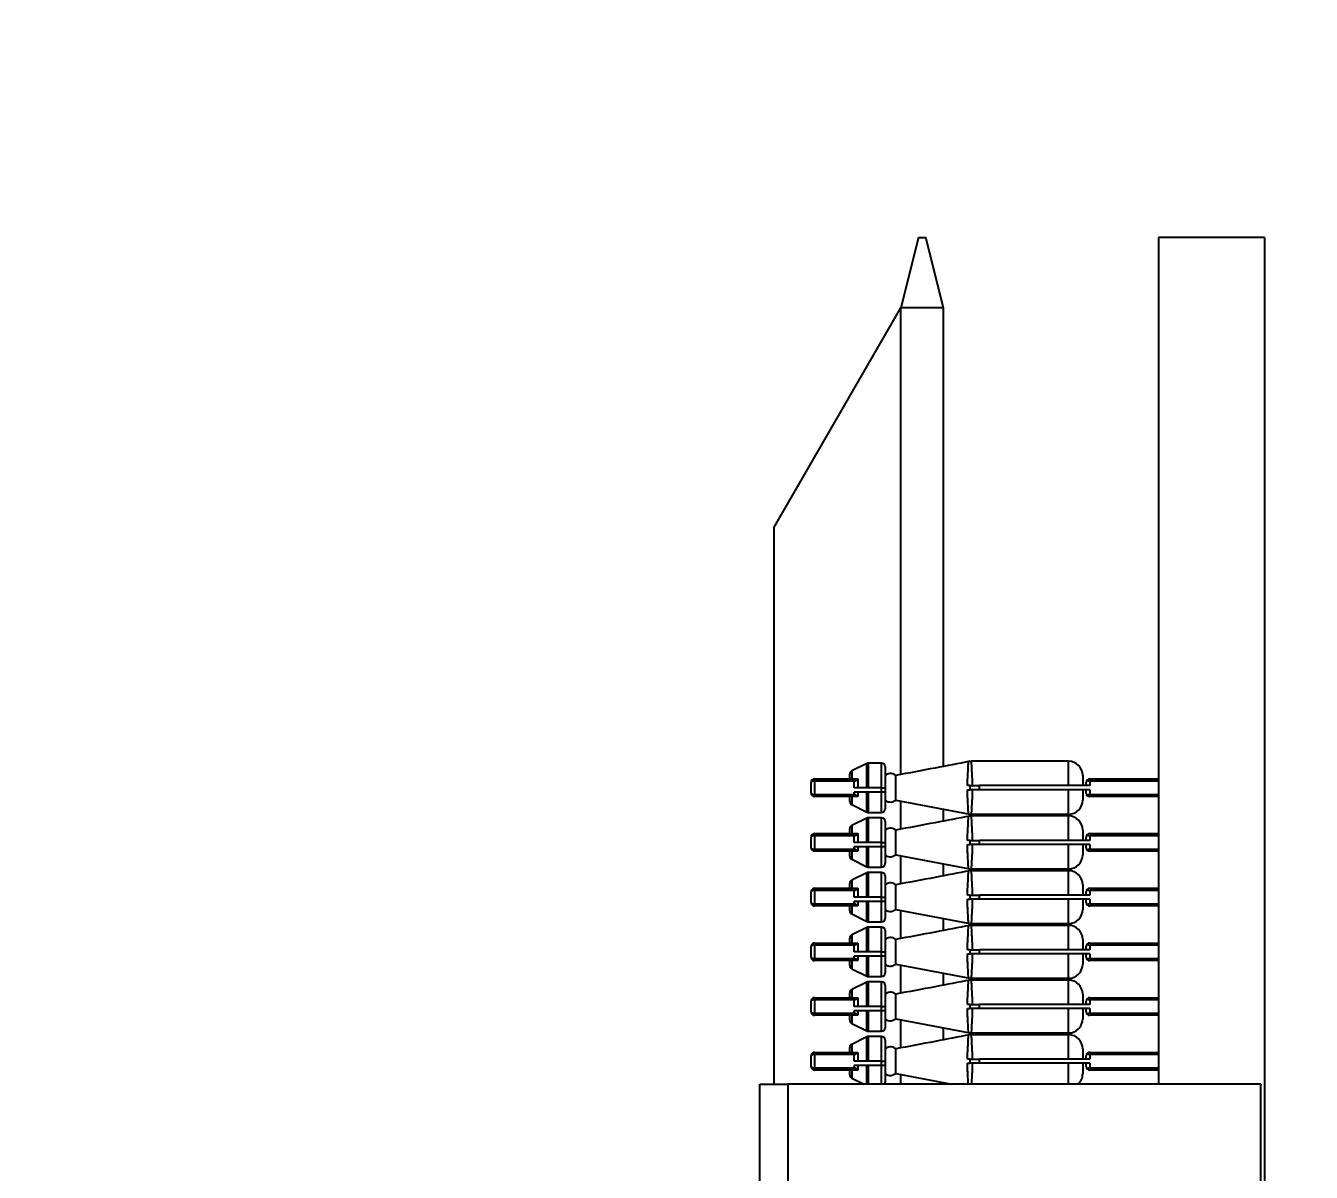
# Model space of a CAD drawing. Header units: millimetres. Extents: x 10 to 584, y 10 to 410.
# Drawn here: x 71.3 to 83.44, y 326.35 to 337.18 of the extents above; entities that cross this region are included whole.
import ezdxf

# ---------------------------------------------------------------- set-up
doc = ezdxf.new("R2010")
doc.units = ezdxf.units.MM
doc.layers.add('2', color=1, linetype='Continuous')
doc.styles.add('SLDTEXTSTYLE0', font='TXT', dxfattribs={"width": 0.7})
doc.dimstyles.new('SLDDIMSTYLE0', dxfattribs={"dimtxt": 3.5, "dimasz": 3.5, "dimexe": 0, "dimexo": 0.0625, "dimgap": 0.875, "dimtad": 1, "dimlfac": 15, "dimrnd": 1e-09, "dimzin": 12, "dimdsep": 46, "dimtxsty": 'SLDTEXTSTYLE0', "dimsah": 1, "dimcen": 0.09, "dimadec": 0, "dimazin": 3, "dimtfac": 1, "dimtofl": 0, "dimtmove": 0, "dimatfit": 3, "dimfxl": 0, "dimfrac": 2, "dimtolj": 1, "dimtzin": 12, "dimarcsym": 0})

# ---------------------------------------------------------------- blocks, each defined once
blk = doc.blocks.new('_D')
at = {"layer": '2', "color": 1}
for p, q in [((167.502, 346.778), (43.502, 346.778)), ((44.502, 346.778), (44.502, 225.845)), ((181.576, 225.845), (43.502, 225.845))]:
    blk.add_line(p, q, dxfattribs=at)
for points in [[(44.502, 346.778), (43.963, 343.278), (45.04, 343.278)], [(44.502, 225.845), (45.04, 229.345), (43.963, 229.345)]]:
    blk.add_solid(points, dxfattribs=at)
at = {"layer": '2', "color": 1, "insert": (39.99, 278.663), "char_height": 3.5, "attachment_point": 1, "rotation": 90, "style": 'SLDTEXTSTYLE0'}
blk.add_mtext('1814', dxfattribs=at)

msp = doc.modelspace()

# ---------------------------------------------------------------- linework, layer by layer
at = {"color": 7, "linetype": 'Continuous', "lineweight": 25}
for p, q in [((79.73516, 335.17831), (79.56849, 334.51165)), ((79.73516, 335.17831), (79.80183, 335.17831)), ((79.96849, 334.51165), (79.80183, 335.17831)), ((83.00183, 335.17831), (82.00183, 335.17831)), ((82.00183, 335.17831), (82.00183, 327.17742)), ((83.00183, 335.17831), (83.00183, 298.67831)), ((78.36849, 332.43319), (79.56849, 334.51165)), ((79.56849, 330.10435), (79.56849, 334.51165)), ((79.96849, 334.51165), (79.56849, 334.51165)), ((79.96849, 330.17977), (79.96849, 334.51165)), ((78.36849, 332.43319), (78.36849, 327.17742)), ((79.24479, 330.20813), (79.10359, 330.13753)), ((79.38516, 330.21165), (79.25969, 330.21165)), ((80.20585, 330.2238), (80.20594, 330.2258)), ((80.23141, 330.22733), (80.20619, 330.22392)), ((81.15183, 330.22831), (80.23128, 330.22831)), ((79.08516, 330.06165), (79.08516, 330.10771)), ((79.41849, 330.17831), (79.41849, 329.97831)), ((78.71849, 330.02784), (78.71849, 330.02831)), ((78.71849, 329.92879), (78.71849, 330.02784)), ((78.75183, 330.06165), (78.75183, 330.04165)), ((78.75183, 330.06165), (79.1568, 330.06165)), ((78.75183, 330.04165), (78.75183, 329.91498)), ((79.12625, 330.04165), (78.75183, 330.04165)), ((79.12625, 329.97831), (79.12625, 330.04165)), ((79.38516, 329.97831), (79.12625, 329.97831)), ((79.1568, 330.06165), (79.15934, 330.06165)), ((79.15934, 330.06165), (79.15958, 330.06145)), ((79.15958, 330.06145), (79.15958, 329.97831)), ((79.38516, 329.93831), (79.38516, 329.97831)), ((79.38516, 329.97831), (79.41849, 329.97831)), ((79.41849, 329.97831), (79.41849, 329.93831)), ((80.19662, 329.95831), (80.21849, 329.95831)), ((80.21849, 329.99831), (80.19671, 329.99831)), ((80.21849, 329.99831), (80.21849, 329.95831)), ((81.35183, 329.99831), (80.30968, 329.99831)), ((81.35183, 329.95831), (80.30968, 329.95831)), ((81.31849, 329.99831), (81.31849, 330.02831)), ((81.31849, 329.92831), (81.31849, 329.95831)), ((81.35183, 330.06165), (82.00183, 330.06165)), ((81.35183, 330.04165), (81.35183, 329.99831)), ((82.00183, 330.04165), (81.35183, 330.04165)), ((81.35183, 329.95831), (81.35183, 329.91498)), ((78.71849, 329.92831), (78.71849, 329.92879)), ((78.75183, 329.91498), (78.75183, 329.89498)), ((78.75183, 329.91498), (79.12625, 329.91498)), ((79.1568, 329.89498), (78.75183, 329.89498)), ((79.08516, 329.84892), (79.08516, 329.89498)), ((79.12625, 329.91498), (79.12625, 329.93831)), ((79.38516, 329.93831), (79.12625, 329.93831)), ((79.15934, 329.89498), (79.1568, 329.89498)), ((79.15958, 329.89518), (79.15934, 329.89498)), ((79.15958, 329.93831), (79.15958, 329.89518)), ((79.41849, 329.93831), (79.38516, 329.93831)), ((79.41849, 329.93831), (79.41849, 329.77831)), ((79.51849, 329.86165), (80.21849, 329.72847)), ((79.56849, 329.58768), (79.56849, 329.85214)), ((81.35183, 329.91498), (82.00183, 329.91498)), ((82.00183, 329.89498), (81.35183, 329.89498)), ((79.10359, 329.8191), (79.24479, 329.7485)), ((79.25969, 329.74498), (79.38516, 329.74498)), ((79.96849, 329.6631), (79.96849, 329.77604)), ((80.20585, 329.73275), (80.20594, 329.73082)), ((80.20585, 329.70713), (80.20594, 329.70913)), ((80.23141, 329.71067), (80.20619, 329.70726)), ((80.23128, 329.72831), (81.15183, 329.72831)), ((81.15183, 329.71165), (80.23128, 329.71165)), ((79.08516, 329.54498), (79.08516, 329.59105)), ((79.24479, 329.69146), (79.10359, 329.62086)), ((79.38516, 329.69498), (79.25969, 329.69498)), ((79.41849, 329.66165), (79.41849, 329.46165)), ((78.71849, 329.51117), (78.71849, 329.51165)), ((78.71849, 329.41212), (78.71849, 329.51117)), ((78.75183, 329.54498), (78.75183, 329.52498)), ((78.75183, 329.54498), (79.1568, 329.54498)), ((78.75183, 329.52498), (78.75183, 329.39831)), ((79.12625, 329.52498), (78.75183, 329.52498)), ((79.12625, 329.46165), (79.12625, 329.52498)), ((79.1568, 329.54498), (79.15934, 329.54498)), ((79.15934, 329.54498), (79.15958, 329.54478)), ((79.15958, 329.54478), (79.15958, 329.46165)), ((80.21849, 329.48165), (80.19671, 329.48165)), ((80.21849, 329.48165), (80.21849, 329.44165)), ((81.35183, 329.48165), (80.30968, 329.48165)), ((81.31849, 329.48165), (81.31849, 329.51165)), ((81.35183, 329.54498), (82.00183, 329.54498)), ((82.00183, 329.52498), (81.35183, 329.52498)), ((81.35183, 329.52498), (81.35183, 329.48165)), ((78.71849, 329.41165), (78.71849, 329.41212)), ((78.75183, 329.39831), (78.75183, 329.37831)), ((78.75183, 329.39831), (79.12625, 329.39831)), ((79.1568, 329.37831), (78.75183, 329.37831)), ((79.08516, 329.33225), (79.08516, 329.37831)), ((79.38516, 329.46165), (79.12625, 329.46165)), ((79.12625, 329.39831), (79.12625, 329.42165)), ((79.38516, 329.42165), (79.12625, 329.42165)), ((79.15934, 329.37831), (79.1568, 329.37831)), ((79.15958, 329.37852), (79.15934, 329.37831)), ((79.15958, 329.42165), (79.15958, 329.37852)), ((79.38516, 329.42165), (79.38516, 329.46165)), ((79.38516, 329.46165), (79.41849, 329.46165)), ((79.41849, 329.42165), (79.38516, 329.42165)), ((79.41849, 329.46165), (79.41849, 329.42165)), ((79.41849, 329.42165), (79.41849, 329.26165)), ((79.51849, 329.34498), (80.21849, 329.21181)), ((80.19662, 329.44165), (80.21849, 329.44165)), ((81.35183, 329.44165), (80.30968, 329.44165)), ((81.31849, 329.41165), (81.31849, 329.44165)), ((81.35183, 329.44165), (81.35183, 329.39831)), ((81.35183, 329.39831), (82.00183, 329.39831)), ((82.00183, 329.37831), (81.35183, 329.37831)), ((79.10359, 329.30243), (79.24479, 329.23183)), ((79.25969, 329.22831), (79.38516, 329.22831)), ((79.56849, 329.07101), (79.56849, 329.33547)), ((79.96849, 329.14643), (79.96849, 329.25937)), ((79.24479, 329.17479), (79.10359, 329.10419)), ((79.38516, 329.17831), (79.25969, 329.17831)), ((79.41849, 329.14498), (79.41849, 328.94498)), ((80.20585, 329.21608), (80.20594, 329.21415)), ((80.20585, 329.19047), (80.20594, 329.19247)), ((80.23141, 329.194), (80.20619, 329.19059)), ((80.23128, 329.21165), (81.15183, 329.21165)), ((81.15183, 329.19498), (80.23128, 329.19498)), ((78.71849, 328.99451), (78.71849, 328.99498)), ((78.71849, 328.89545), (78.71849, 328.99451)), ((78.75183, 329.02831), (78.75183, 329.00831)), ((78.75183, 329.02831), (79.1568, 329.02831)), ((78.75183, 329.00831), (78.75183, 328.88165)), ((79.12625, 329.00831), (78.75183, 329.00831)), ((79.08516, 329.02831), (79.08516, 329.07438)), ((79.12625, 328.94498), (79.12625, 329.00831)), ((79.1568, 329.02831), (79.15934, 329.02831)), ((79.15934, 329.02831), (79.15958, 329.02811)), ((79.15958, 329.02811), (79.15958, 328.94498)), ((81.31849, 328.96498), (81.31849, 328.99498)), ((81.35183, 329.02831), (82.00183, 329.02831)), ((81.35183, 329.00831), (81.35183, 328.96498)), ((82.00183, 329.00831), (81.35183, 329.00831)), ((78.71849, 328.89498), (78.71849, 328.89545)), ((78.75183, 328.88165), (78.75183, 328.86165)), ((78.75183, 328.88165), (79.12625, 328.88165)), ((79.1568, 328.86165), (78.75183, 328.86165)), ((79.08516, 328.81558), (79.08516, 328.86165)), ((79.38516, 328.94498), (79.12625, 328.94498)), ((79.12625, 328.88165), (79.12625, 328.90498)), ((79.38516, 328.90498), (79.12625, 328.90498)), ((79.15934, 328.86165), (79.1568, 328.86165)), ((79.15958, 328.86185), (79.15934, 328.86165)), ((79.15958, 328.90498), (79.15958, 328.86185)), ((79.38516, 328.90498), (79.38516, 328.94498)), ((79.38516, 328.94498), (79.41849, 328.94498)), ((79.41849, 328.90498), (79.38516, 328.90498)), ((79.41849, 328.94498), (79.41849, 328.90498)), ((79.41849, 328.90498), (79.41849, 328.74498)), ((80.19662, 328.92498), (80.21849, 328.92498)), ((80.21849, 328.96498), (80.19671, 328.96498)), ((80.21849, 328.96498), (80.21849, 328.92498)), ((81.35183, 328.96498), (80.30968, 328.96498)), ((81.35183, 328.92498), (80.30968, 328.92498)), ((81.31849, 328.89498), (81.31849, 328.92498)), ((81.35183, 328.92498), (81.35183, 328.88165)), ((81.35183, 328.88165), (82.00183, 328.88165)), ((82.00183, 328.86165), (81.35183, 328.86165)), ((79.10359, 328.78577), (79.24479, 328.71517)), ((79.51849, 328.82832), (80.21849, 328.69514)), ((79.56849, 328.55435), (79.56849, 328.8188)), ((79.96849, 328.62977), (79.96849, 328.7427)), ((79.24479, 328.65813), (79.10359, 328.58753)), ((79.25969, 328.71165), (79.38516, 328.71165)), ((79.38516, 328.66165), (79.25969, 328.66165)), ((79.41849, 328.62831), (79.41849, 328.42831)), ((80.20585, 328.69941), (80.20594, 328.69749)), ((80.20585, 328.6738), (80.20594, 328.6758)), ((80.23141, 328.67733), (80.20619, 328.67392)), ((80.23128, 328.69498), (81.15183, 328.69498)), ((81.15183, 328.67831), (80.23128, 328.67831)), ((78.75183, 328.51165), (78.75183, 328.49165)), ((78.75183, 328.51165), (79.1568, 328.51165)), ((79.08516, 328.51165), (79.08516, 328.55771)), ((79.1568, 328.51165), (79.15934, 328.51165)), ((79.15934, 328.51165), (79.15958, 328.51145)), ((79.15958, 328.51145), (79.15958, 328.42831)), ((81.35183, 328.51165), (82.00183, 328.51165)), ((78.71849, 328.47784), (78.71849, 328.47831)), ((78.71849, 328.37879), (78.71849, 328.47784)), ((78.71849, 328.37831), (78.71849, 328.37879)), ((79.12625, 328.49165), (78.75183, 328.49165)), ((78.75183, 328.49165), (78.75183, 328.36498)), ((79.12625, 328.42831), (79.12625, 328.49165)), ((79.38516, 328.42831), (79.12625, 328.42831)), ((79.12625, 328.36498), (79.12625, 328.38831)), ((79.38516, 328.38831), (79.12625, 328.38831)), ((79.15958, 328.38831), (79.15958, 328.34518)), ((79.38516, 328.38831), (79.38516, 328.42831)), ((79.38516, 328.42831), (79.41849, 328.42831)), ((79.41849, 328.38831), (79.38516, 328.38831)), ((79.41849, 328.42831), (79.41849, 328.38831)), ((79.41849, 328.38831), (79.41849, 328.22831)), ((80.19662, 328.40831), (80.21849, 328.40831)), ((80.21849, 328.44831), (80.19671, 328.44831)), ((80.21849, 328.44831), (80.21849, 328.40831)), ((81.35183, 328.44831), (80.30968, 328.44831)), ((81.35183, 328.40831), (80.30968, 328.40831)), ((81.31849, 328.44831), (81.31849, 328.47831)), ((81.31849, 328.37831), (81.31849, 328.40831)), ((81.35183, 328.49165), (81.35183, 328.44831)), ((82.00183, 328.49165), (81.35183, 328.49165)), ((81.35183, 328.40831), (81.35183, 328.36498)), ((78.75183, 328.36498), (78.75183, 328.34498)), ((78.75183, 328.36498), (79.12625, 328.36498)), ((79.1568, 328.34498), (78.75183, 328.34498)), ((79.08516, 328.29892), (79.08516, 328.34498)), ((79.10359, 328.2691), (79.24479, 328.1985)), ((79.15934, 328.34498), (79.1568, 328.34498)), ((79.15958, 328.34518), (79.15934, 328.34498)), ((79.51849, 328.31165), (80.21849, 328.17847)), ((79.56849, 328.03768), (79.56849, 328.30214)), ((81.35183, 328.36498), (82.00183, 328.36498)), ((82.00183, 328.34498), (81.35183, 328.34498)), ((79.24479, 328.14146), (79.10359, 328.07086)), ((79.25969, 328.19498), (79.38516, 328.19498)), ((79.38516, 328.14498), (79.25969, 328.14498)), ((79.96849, 328.1131), (79.96849, 328.22604)), ((80.20585, 328.18275), (80.20594, 328.18082)), ((80.20585, 328.15713), (80.20594, 328.15913)), ((80.23141, 328.16067), (80.20619, 328.15726)), ((80.23128, 328.17831), (81.15183, 328.17831)), ((81.15183, 328.16165), (80.23128, 328.16165)), ((79.08516, 327.99498), (79.08516, 328.04105)), ((79.41849, 328.11165), (79.41849, 327.91165)), ((78.71849, 327.96117), (78.71849, 327.96165)), ((78.71849, 327.86212), (78.71849, 327.96117)), ((78.75183, 327.99498), (78.75183, 327.97498)), ((78.75183, 327.99498), (79.1568, 327.99498)), ((79.12625, 327.97498), (78.75183, 327.97498)), ((78.75183, 327.97498), (78.75183, 327.84831)), ((79.12625, 327.91165), (79.12625, 327.97498)), ((79.38516, 327.91165), (79.12625, 327.91165)), ((79.1568, 327.99498), (79.15934, 327.99498)), ((79.15934, 327.99498), (79.15958, 327.99478)), ((79.15958, 327.99478), (79.15958, 327.91165)), ((79.38516, 327.87165), (79.38516, 327.91165)), ((79.38516, 327.91165), (79.41849, 327.91165)), ((79.41849, 327.91165), (79.41849, 327.87165)), ((80.19662, 327.89165), (80.21849, 327.89165)), ((80.21849, 327.93165), (80.19671, 327.93165)), ((80.21849, 327.93165), (80.21849, 327.89165)), ((81.35183, 327.93165), (80.30968, 327.93165)), ((81.35183, 327.89165), (80.30968, 327.89165)), ((81.31849, 327.93165), (81.31849, 327.96165)), ((81.31849, 327.86165), (81.31849, 327.89165)), ((81.35183, 327.99498), (82.00183, 327.99498)), ((81.35183, 327.97498), (81.35183, 327.93165)), ((82.00183, 327.97498), (81.35183, 327.97498)), ((81.35183, 327.89165), (81.35183, 327.84831)), ((78.71849, 327.86165), (78.71849, 327.86212)), ((78.75183, 327.84831), (79.12625, 327.84831)), ((78.75183, 327.84831), (78.75183, 327.82831)), ((79.1568, 327.82831), (78.75183, 327.82831)), ((79.08516, 327.78225), (79.08516, 327.82831)), ((79.38516, 327.87165), (79.12625, 327.87165)), ((79.12625, 327.84831), (79.12625, 327.87165)), ((79.15934, 327.82831), (79.1568, 327.82831)), ((79.15958, 327.82852), (79.15934, 327.82831)), ((79.15958, 327.87165), (79.15958, 327.82852)), ((79.41849, 327.87165), (79.38516, 327.87165)), ((79.41849, 327.87165), (79.41849, 327.71165)), ((79.51849, 327.79498), (80.21849, 327.66181)), ((79.56849, 327.52101), (79.56849, 327.78547)), ((81.35183, 327.84831), (82.00183, 327.84831)), ((82.00183, 327.82831), (81.35183, 327.82831)), ((79.10359, 327.75243), (79.24479, 327.68183)), ((79.25969, 327.67831), (79.38516, 327.67831)), ((79.96849, 327.59643), (79.96849, 327.70937)), ((80.20585, 327.66608), (80.20594, 327.66415)), ((80.23128, 327.66165), (81.15183, 327.66165)), ((81.15183, 327.64498), (80.23128, 327.64498)), ((79.08516, 327.47831), (79.08516, 327.52438)), ((79.24479, 327.62479), (79.10359, 327.55419)), ((79.38516, 327.62831), (79.25969, 327.62831)), ((79.41849, 327.59498), (79.41849, 327.39498)), ((80.20585, 327.64047), (80.20594, 327.64247)), ((80.23141, 327.644), (80.20619, 327.64059)), ((78.71849, 327.44451), (78.71849, 327.44498)), ((78.71849, 327.34545), (78.71849, 327.44451)), ((78.75183, 327.47831), (78.75183, 327.45831)), ((78.75183, 327.47831), (79.1568, 327.47831)), ((79.12625, 327.45831), (78.75183, 327.45831)), ((78.75183, 327.45831), (78.75183, 327.33165)), ((79.12625, 327.39498), (79.12625, 327.45831)), ((79.1568, 327.47831), (79.15934, 327.47831)), ((79.15934, 327.47831), (79.15958, 327.47811)), ((79.15958, 327.47811), (79.15958, 327.39498)), ((80.21849, 327.41498), (80.19671, 327.41498)), ((80.21849, 327.41498), (80.21849, 327.37498)), ((81.35183, 327.41498), (80.30968, 327.41498)), ((81.31849, 327.41498), (81.31849, 327.44498)), ((81.35183, 327.47831), (82.00183, 327.47831)), ((81.35183, 327.45831), (81.35183, 327.41498)), ((82.00183, 327.45831), (81.35183, 327.45831)), ((78.71849, 327.34498), (78.71849, 327.34545)), ((78.75183, 327.33165), (78.75183, 327.31165)), ((78.75183, 327.33165), (79.12625, 327.33165)), ((79.1568, 327.31165), (78.75183, 327.31165)), ((79.08516, 327.26558), (79.08516, 327.31165)), ((79.38516, 327.39498), (79.12625, 327.39498)), ((79.12625, 327.33165), (79.12625, 327.35498)), ((79.38516, 327.35498), (79.12625, 327.35498)), ((79.15934, 327.31165), (79.1568, 327.31165)), ((79.15958, 327.31185), (79.15934, 327.31165)), ((79.15958, 327.35498), (79.15958, 327.31185)), ((79.38516, 327.35498), (79.38516, 327.39498)), ((79.38516, 327.39498), (79.41849, 327.39498)), ((79.41849, 327.35498), (79.38516, 327.35498)), ((79.41849, 327.39498), (79.41849, 327.35498)), ((79.41849, 327.35498), (79.41849, 327.19498)), ((80.19662, 327.37498), (80.21849, 327.37498)), ((81.35183, 327.37498), (80.30968, 327.37498)), ((81.31849, 327.34498), (81.31849, 327.37498)), ((81.35183, 327.37498), (81.35183, 327.33165)), ((81.35183, 327.33165), (82.00183, 327.33165)), ((82.00183, 327.31165), (81.35183, 327.31165)), ((78.23516, 325.84409), (78.23516, 327.17742)), ((78.23516, 327.17742), (78.50183, 327.17742)), ((82.96849, 327.17742), (78.50183, 327.17742)), ((78.50183, 325.84409), (78.50183, 327.17742)), ((79.10359, 327.23577), (79.22027, 327.17742)), ((79.51849, 327.27832), (80.04879, 327.17742)), ((79.56849, 327.17742), (79.56849, 327.2688)), ((79.96849, 327.17742), (79.96849, 327.1927)), ((82.96849, 325.84409), (82.96849, 327.17742))]:
    msp.add_line(p, q, dxfattribs=at)
at = {"color": 59, "linetype": 'Continuous', "lineweight": 25}
for p, q in [((79.24479, 329.97831), (79.24479, 330.20813)), ((79.25969, 330.21165), (79.25969, 329.97831)), ((79.38516, 329.97831), (79.38516, 330.21165)), ((79.10359, 330.13753), (79.10359, 330.06165)), ((79.10359, 329.89498), (79.10359, 329.8191)), ((79.24479, 329.7485), (79.24479, 329.93831)), ((79.25969, 329.93831), (79.25969, 329.74498)), ((79.38516, 329.74498), (79.38516, 329.93831)), ((79.10359, 329.62086), (79.10359, 329.54498)), ((79.24479, 329.46165), (79.24479, 329.69146)), ((79.25969, 329.69498), (79.25969, 329.46165)), ((79.38516, 329.46165), (79.38516, 329.69498)), ((79.10359, 329.37831), (79.10359, 329.30243)), ((79.24479, 329.23183), (79.24479, 329.42165)), ((79.25969, 329.42165), (79.25969, 329.22831)), ((79.38516, 329.22831), (79.38516, 329.42165)), ((79.10359, 329.10419), (79.10359, 329.02831)), ((79.24479, 328.94498), (79.24479, 329.17479)), ((79.25969, 329.17831), (79.25969, 328.94498)), ((79.38516, 328.94498), (79.38516, 329.17831)), ((79.10359, 328.86165), (79.10359, 328.78577)), ((79.24479, 328.71517), (79.24479, 328.90498)), ((79.25969, 328.90498), (79.25969, 328.71165)), ((79.38516, 328.71165), (79.38516, 328.90498)), ((79.24479, 328.42831), (79.24479, 328.65813)), ((79.25969, 328.66165), (79.25969, 328.42831)), ((79.38516, 328.42831), (79.38516, 328.66165)), ((79.10359, 328.58753), (79.10359, 328.51165)), ((79.24479, 328.1985), (79.24479, 328.38831)), ((79.25969, 328.38831), (79.25969, 328.19498)), ((79.38516, 328.19498), (79.38516, 328.38831)), ((79.10359, 328.34498), (79.10359, 328.2691)), ((79.24479, 327.91165), (79.24479, 328.14146)), ((79.25969, 328.14498), (79.25969, 327.91165)), ((79.38516, 327.91165), (79.38516, 328.14498)), ((79.10359, 328.07086), (79.10359, 327.99498)), ((79.10359, 327.82831), (79.10359, 327.75243)), ((79.24479, 327.68183), (79.24479, 327.87165)), ((79.25969, 327.87165), (79.25969, 327.67831)), ((79.38516, 327.67831), (79.38516, 327.87165)), ((79.10359, 327.55419), (79.10359, 327.47831)), ((79.24479, 327.39498), (79.24479, 327.62479)), ((79.25969, 327.62831), (79.25969, 327.39498)), ((79.38516, 327.39498), (79.38516, 327.62831)), ((79.10359, 327.31165), (79.10359, 327.23577)), ((79.24479, 327.17742), (79.24479, 327.35498)), ((79.25969, 327.35498), (79.25969, 327.17742)), ((79.38516, 327.17742), (79.38516, 327.35498))]:
    msp.add_line(p, q, dxfattribs=at)
at = {"color": 7, "linetype": 'Continuous', "lineweight": 25}
for centre, radius, start, end in [((79.25969, 330.17831), 0.03333, 90, 116.565051), ((79.38516, 330.17831), 0.03333, 0, 90), ((81.15183, 330.09498), 0.13333, 0, 89.982121), ((79.11849, 330.10771), 0.03333, 116.565051, 180), ((78.75183, 330.02831), 0.03333, 90, 180), ((79.12625, 330.07498), 0.03333, 270, 336.421822), ((81.35183, 330.02831), 0.03333, 135.572996, 180), ((81.35183, 330.02831), 0.03333, 90, 135.572996), ((81.35183, 330.07498), 0.03333, 224.427004, 270), ((78.75183, 329.92831), 0.03333, 180, 270), ((79.11849, 329.84892), 0.03333, 180, 243.434949), ((79.12625, 329.88165), 0.03333, 23.578178, 90), ((81.15183, 329.86165), 0.13333, 269.982121, 0), ((81.35183, 329.92831), 0.03333, 180, 224.427004), ((81.35183, 329.88165), 0.03333, 90, 135.572996), ((81.35183, 329.92831), 0.03333, 224.427004, 270), ((79.25969, 329.77831), 0.03333, 243.434949, 270), ((79.38516, 329.77831), 0.03333, 270, 0), ((81.15183, 329.57831), 0.13333, 0, 89.982121), ((79.11849, 329.59105), 0.03333, 116.565051, 180), ((79.25969, 329.66165), 0.03333, 90, 116.565051), ((79.38516, 329.66165), 0.03333, 0, 90), ((78.75183, 329.51165), 0.03333, 90, 180), ((79.12625, 329.55831), 0.03333, 270, 336.421822), ((81.35183, 329.51165), 0.03333, 135.572996, 180), ((81.35183, 329.51165), 0.03333, 90, 135.572996), ((81.35183, 329.55831), 0.03333, 224.427004, 270), ((78.75183, 329.41165), 0.03333, 180, 270), ((79.12625, 329.36498), 0.03333, 23.578178, 90), ((81.15183, 329.34498), 0.13333, 269.982121, 0), ((81.35183, 329.41165), 0.03333, 180, 224.427004), ((81.35183, 329.36498), 0.03333, 90, 135.572996), ((81.35183, 329.41165), 0.03333, 224.427004, 270), ((79.11849, 329.33225), 0.03333, 180, 243.434949), ((79.25969, 329.26165), 0.03333, 243.434949, 270), ((79.38516, 329.26165), 0.03333, 270, 0), ((79.11849, 329.07438), 0.03333, 116.565051, 180), ((79.25969, 329.14498), 0.03333, 90, 116.565051), ((79.38516, 329.14498), 0.03333, 0, 90), ((81.15183, 329.06165), 0.13333, 0, 89.982121), ((78.75183, 328.99498), 0.03333, 90, 180), ((79.12625, 329.04165), 0.03333, 270, 336.421822), ((81.35183, 328.99498), 0.03333, 135.572996, 180), ((81.35183, 328.99498), 0.03333, 90, 135.572996), ((81.35183, 329.04165), 0.03333, 224.427004, 270), ((78.75183, 328.89498), 0.03333, 180, 270), ((79.12625, 328.84831), 0.03333, 23.578178, 90), ((81.35183, 328.89498), 0.03333, 180, 224.427004), ((81.35183, 328.84831), 0.03333, 90, 135.572996), ((81.35183, 328.89498), 0.03333, 224.427004, 270), ((79.11849, 328.81558), 0.03333, 180, 243.434949), ((79.38516, 328.74498), 0.03333, 270, 0), ((81.15183, 328.82831), 0.13333, 269.982121, 0), ((79.25969, 328.74498), 0.03333, 243.434949, 270), ((79.25969, 328.62831), 0.03333, 90, 116.565051), ((79.38516, 328.62831), 0.03333, 0, 90), ((81.15183, 328.54498), 0.13333, 0, 89.982121), ((78.75183, 328.47831), 0.03333, 90, 180), ((79.11849, 328.55771), 0.03333, 116.565051, 180), ((79.12625, 328.52498), 0.03333, 270, 336.421822), ((81.35183, 328.47831), 0.03333, 135.572996, 180), ((81.35183, 328.47831), 0.03333, 90, 135.572996), ((81.35183, 328.52498), 0.03333, 224.427004, 270), ((78.75183, 328.37831), 0.03333, 180, 270), ((81.35183, 328.37831), 0.03333, 180, 224.427004), ((79.11849, 328.29892), 0.03333, 180, 243.434949), ((79.12625, 328.33165), 0.03333, 23.578178, 90), ((81.15183, 328.31165), 0.13333, 269.982121, 0), ((81.35183, 328.33165), 0.03333, 90, 135.572996), ((81.35183, 328.37831), 0.03333, 224.427004, 270), ((79.25969, 328.22831), 0.03333, 243.434949, 270), ((79.25969, 328.11165), 0.03333, 90, 116.565051), ((79.38516, 328.22831), 0.03333, 270, 0), ((79.38516, 328.11165), 0.03333, 0, 90), ((81.15183, 328.02831), 0.13333, 0, 89.982121), ((79.11849, 328.04105), 0.03333, 116.565051, 180), ((78.75183, 327.96165), 0.03333, 90, 180), ((79.12625, 328.00831), 0.03333, 270, 336.421822), ((81.35183, 327.96165), 0.03333, 135.572996, 180), ((81.35183, 327.96165), 0.03333, 90, 135.572996), ((81.35183, 328.00831), 0.03333, 224.427004, 270), ((78.75183, 327.86165), 0.03333, 180, 270), ((79.11849, 327.78225), 0.03333, 180, 243.434949), ((79.12625, 327.81498), 0.03333, 23.578178, 90), ((81.15183, 327.79498), 0.13333, 269.982121, 0), ((81.35183, 327.86165), 0.03333, 180, 224.427004), ((81.35183, 327.81498), 0.03333, 90, 135.572996), ((81.35183, 327.86165), 0.03333, 224.427004, 270), ((79.25969, 327.71165), 0.03333, 243.434949, 270), ((79.38516, 327.71165), 0.03333, 270, 0), ((81.15183, 327.51165), 0.13333, 0, 89.982121), ((79.11849, 327.52438), 0.03333, 116.565051, 180), ((79.25969, 327.59498), 0.03333, 90, 116.565051), ((79.38516, 327.59498), 0.03333, 0, 90), ((78.75183, 327.44498), 0.03333, 90, 180), ((79.12625, 327.49165), 0.03333, 270, 336.421822), ((81.35183, 327.44498), 0.03333, 135.572996, 180), ((81.35183, 327.44498), 0.03333, 90, 135.572996), ((81.35183, 327.49165), 0.03333, 224.427004, 270), ((78.75183, 327.34498), 0.03333, 180, 270), ((79.12625, 327.29831), 0.03333, 23.578178, 90), ((81.35183, 327.34498), 0.03333, 180, 224.427004), ((81.35183, 327.29831), 0.03333, 90, 135.572996), ((81.35183, 327.34498), 0.03333, 224.427004, 270), ((79.11849, 327.26558), 0.03333, 180, 243.434949), ((79.38516, 327.19498), 0.03333, 328.21941, 0), ((81.15183, 327.27831), 0.13333, 310.828761, 0)]:
    msp.add_arc(centre, radius, start, end, dxfattribs=at)
for centre, start_param, end_param in [((78.75183, 330.02784), 1.57079633, 3.14159265), ((78.75183, 329.92879), 3.14159265, 4.71238898), ((78.75183, 329.51117), 1.57079633, 3.14159265), ((78.75183, 329.41212), 3.14159265, 4.71238898), ((78.75183, 328.99451), 1.57079633, 3.14159265), ((78.75183, 328.89545), 3.14159265, 4.71238898), ((78.75183, 328.47784), 1.57079633, 3.14159265), ((78.75183, 328.37879), 3.14159265, 4.71238898), ((78.75183, 327.96117), 1.57079633, 3.14159265), ((78.75183, 327.86212), 3.14159265, 4.71238898), ((78.75183, 327.44451), 1.57079633, 3.14159265), ((78.75183, 327.34545), 3.14159265, 4.71238898)]:
    msp.add_ellipse(centre, major_axis=(0.03333, 0), ratio=0.41421356, start_param=start_param, end_param=end_param, dxfattribs=at)
for points, knots in [([(80.21849, 330.22816), (80.10924, 330.20685), (79.87591, 330.16135), (79.64257, 330.11802), (79.51849, 330.09498)], [0, 0, 0, 0, 0.46823352, 1, 1, 1, 1]), ([(79.51849, 330.09498), (79.50955, 330.10067), (79.49261, 330.11145), (79.46439, 330.11462), (79.43928, 330.10833), (79.42568, 330.09959), (79.41849, 330.09498)], [0, 0, 0, 0, 0.2916196, 0.55270692, 0.76371042, 1, 1, 1, 1]), ([(79.51849, 329.97831), (79.51849, 329.9936), (79.51849, 330.02418), (79.51849, 330.06273), (79.51849, 330.08964), (79.51849, 330.09314), (79.51849, 330.09488)], [0, 0, 0, 0, 0.25069943, 0.50139886, 0.75209829, 1, 1, 1, 1]), ([(81.28516, 330.09498), (81.28516, 330.09228), (81.28516, 330.08752), (81.28516, 330.05442), (81.28516, 330.0227), (81.28516, 330.00395), (81.28516, 329.99831)], [0, 0, 0, 0, 0.42418295, 0.74717943, 0.92402221, 1, 1, 1, 1]), ([(79.51849, 329.86173), (79.51849, 329.8617), (79.51849, 329.85869), (79.51849, 329.86907), (79.51849, 329.89331), (79.51849, 329.9326), (79.51849, 329.96307), (79.51849, 329.97831)], [0, 0, 0, 0, 0.00241105, 0.25180828, 0.50120552, 0.75060276, 1, 1, 1, 1]), ([(80.21849, 329.99831), (80.23075, 329.99831), (80.25527, 329.99831), (80.28872, 329.99831), (80.30673, 329.99831), (80.30968, 329.99831)], [0, 0, 0, 0, 0.45548462, 0.91070249, 1, 1, 1, 1]), ([(80.30968, 329.95831), (80.29424, 329.95831), (80.26333, 329.95831), (80.2336, 329.95831), (80.22024, 329.95831), (80.21849, 329.95831)], [0, 0, 0, 0, 0.46482772, 0.93020447, 1, 1, 1, 1]), ([(81.28516, 329.95831), (81.28516, 329.95341), (81.28516, 329.93241), (81.28516, 329.90563), (81.28516, 329.87048), (81.28516, 329.86529), (81.28516, 329.86165)], [0, 0, 0, 0, 0.065791117, 0.282110257, 0.496791855, 1, 1, 1, 1]), ([(79.41849, 329.86165), (79.42758, 329.85596), (79.44473, 329.84524), (79.47303, 329.84199), (79.49804, 329.84827), (79.51143, 329.85703), (79.51849, 329.86165)], [0, 0, 0, 0, 0.29515943, 0.55712461, 0.76668025, 1, 1, 1, 1]), ([(80.21849, 329.71149), (80.10924, 329.69018), (79.87591, 329.64468), (79.64257, 329.60135), (79.51849, 329.57831)], [0, 0, 0, 0, 0.46823352, 1, 1, 1, 1]), ([(80.20637, 329.73237), (80.2104, 329.73084), (80.21843, 329.72776), (80.22689, 329.72934), (80.23111, 329.73013)], [0, 0, 0, 0, 0.50050372, 1, 1, 1, 1]), ([(79.51849, 329.57831), (79.50955, 329.584), (79.49261, 329.59478), (79.46439, 329.59796), (79.43928, 329.59166), (79.42568, 329.58293), (79.41849, 329.57831)], [0, 0, 0, 0, 0.2916196, 0.55270692, 0.76371042, 1, 1, 1, 1]), ([(79.51849, 329.46165), (79.51849, 329.47694), (79.51849, 329.50751), (79.51849, 329.54607), (79.51849, 329.57297), (79.51849, 329.57647), (79.51849, 329.57821)], [0, 0, 0, 0, 0.25069943, 0.50139886, 0.75209829, 1, 1, 1, 1]), ([(80.21849, 329.48165), (80.23075, 329.48165), (80.25527, 329.48165), (80.28872, 329.48165), (80.30673, 329.48165), (80.30968, 329.48165)], [0, 0, 0, 0, 0.45548462, 0.91070249, 1, 1, 1, 1]), ([(81.28516, 329.57831), (81.28516, 329.57561), (81.28516, 329.57085), (81.28516, 329.53775), (81.28516, 329.50603), (81.28516, 329.48728), (81.28516, 329.48165)], [0, 0, 0, 0, 0.42418295, 0.74717943, 0.92402221, 1, 1, 1, 1]), ([(79.41849, 329.34498), (79.42758, 329.3393), (79.44473, 329.32857), (79.47303, 329.32532), (79.49804, 329.3316), (79.51143, 329.34036), (79.51849, 329.34498)], [0, 0, 0, 0, 0.29515943, 0.55712461, 0.76668025, 1, 1, 1, 1]), ([(79.51849, 329.34507), (79.51849, 329.34504), (79.51849, 329.34202), (79.51849, 329.3524), (79.51849, 329.37664), (79.51849, 329.41593), (79.51849, 329.44641), (79.51849, 329.46165)], [0, 0, 0, 0, 0.00241105, 0.25180828, 0.50120552, 0.75060276, 1, 1, 1, 1]), ([(80.30968, 329.44165), (80.29424, 329.44165), (80.26333, 329.44165), (80.2336, 329.44165), (80.22024, 329.44165), (80.21849, 329.44165)], [0, 0, 0, 0, 0.46482772, 0.93020447, 1, 1, 1, 1]), ([(81.28516, 329.44165), (81.28516, 329.43675), (81.28516, 329.41574), (81.28516, 329.38896), (81.28516, 329.35382), (81.28516, 329.34862), (81.28516, 329.34498)], [0, 0, 0, 0, 0.065791117, 0.282110257, 0.496791855, 1, 1, 1, 1]), ([(80.21849, 329.19482), (80.10924, 329.17352), (79.87591, 329.12802), (79.64257, 329.08469), (79.51849, 329.06165)], [0, 0, 0, 0, 0.46823352, 1, 1, 1, 1]), ([(80.20637, 329.21571), (80.2104, 329.21417), (80.21843, 329.2111), (80.22689, 329.21267), (80.23111, 329.21346)], [0, 0, 0, 0, 0.50050372, 1, 1, 1, 1]), ([(79.51849, 329.06165), (79.50955, 329.06733), (79.49261, 329.07811), (79.46439, 329.08129), (79.43928, 329.07499), (79.42568, 329.06626), (79.41849, 329.06165)], [0, 0, 0, 0, 0.2916196, 0.55270692, 0.76371042, 1, 1, 1, 1]), ([(79.51849, 328.94498), (79.51849, 328.96027), (79.51849, 328.99084), (79.51849, 329.0294), (79.51849, 329.05631), (79.51849, 329.05981), (79.51849, 329.06155)], [0, 0, 0, 0, 0.25069943, 0.50139886, 0.75209829, 1, 1, 1, 1]), ([(81.28516, 329.06165), (81.28516, 329.05895), (81.28516, 329.05419), (81.28516, 329.02109), (81.28516, 328.98937), (81.28516, 328.97062), (81.28516, 328.96498)], [0, 0, 0, 0, 0.42418295, 0.74717943, 0.92402221, 1, 1, 1, 1]), ([(79.51849, 328.8284), (79.51849, 328.82837), (79.51849, 328.82536), (79.51849, 328.83574), (79.51849, 328.85998), (79.51849, 328.89926), (79.51849, 328.92974), (79.51849, 328.94498)], [0, 0, 0, 0, 0.00241105, 0.25180828, 0.50120552, 0.75060276, 1, 1, 1, 1]), ([(80.21849, 328.96498), (80.23075, 328.96498), (80.25527, 328.96498), (80.28872, 328.96498), (80.30673, 328.96498), (80.30968, 328.96498)], [0, 0, 0, 0, 0.45548462, 0.91070249, 1, 1, 1, 1]), ([(80.30968, 328.92498), (80.29424, 328.92498), (80.26333, 328.92498), (80.2336, 328.92498), (80.22024, 328.92498), (80.21849, 328.92498)], [0, 0, 0, 0, 0.464827721, 0.930204469, 1, 1, 1, 1]), ([(81.28516, 328.92498), (81.28516, 328.92008), (81.28516, 328.89907), (81.28516, 328.87229), (81.28516, 328.83715), (81.28516, 328.83196), (81.28516, 328.82831)], [0, 0, 0, 0, 0.065791117, 0.282110257, 0.496791855, 1, 1, 1, 1]), ([(79.41849, 328.82831), (79.42758, 328.82263), (79.44473, 328.8119), (79.47303, 328.80866), (79.49804, 328.81493), (79.51143, 328.8237), (79.51849, 328.82831)], [0, 0, 0, 0, 0.29515943, 0.55712461, 0.76668025, 1, 1, 1, 1]), ([(80.21849, 328.67816), (80.10924, 328.65685), (79.87591, 328.61135), (79.64257, 328.56802), (79.51849, 328.54498)], [0, 0, 0, 0, 0.46823352, 1, 1, 1, 1]), ([(80.20637, 328.69904), (80.2104, 328.6975), (80.21843, 328.69443), (80.22689, 328.696), (80.23111, 328.69679)], [0, 0, 0, 0, 0.50050372, 1, 1, 1, 1]), ([(79.51849, 328.54498), (79.50955, 328.55067), (79.49261, 328.56145), (79.46439, 328.56462), (79.43928, 328.55833), (79.42568, 328.54959), (79.41849, 328.54498)], [0, 0, 0, 0, 0.2916196, 0.55270692, 0.76371042, 1, 1, 1, 1]), ([(79.51849, 328.42831), (79.51849, 328.4436), (79.51849, 328.47418), (79.51849, 328.51273), (79.51849, 328.53964), (79.51849, 328.54314), (79.51849, 328.54488)], [0, 0, 0, 0, 0.25069943, 0.50139886, 0.75209829, 1, 1, 1, 1]), ([(81.28516, 328.54498), (81.28516, 328.54228), (81.28516, 328.53752), (81.28516, 328.50442), (81.28516, 328.4727), (81.28516, 328.45395), (81.28516, 328.44831)], [0, 0, 0, 0, 0.42418295, 0.74717943, 0.92402221, 1, 1, 1, 1]), ([(79.51849, 328.31173), (79.51849, 328.3117), (79.51849, 328.30869), (79.51849, 328.31907), (79.51849, 328.34331), (79.51849, 328.3826), (79.51849, 328.41307), (79.51849, 328.42831)], [0, 0, 0, 0, 0.00241105, 0.25180828, 0.50120552, 0.75060276, 1, 1, 1, 1]), ([(80.21849, 328.44831), (80.23075, 328.44831), (80.25527, 328.44831), (80.28872, 328.44831), (80.30673, 328.44831), (80.30968, 328.44831)], [0, 0, 0, 0, 0.45548462, 0.91070249, 1, 1, 1, 1]), ([(80.30968, 328.40831), (80.29424, 328.40831), (80.26333, 328.40831), (80.2336, 328.40831), (80.22024, 328.40831), (80.21849, 328.40831)], [0, 0, 0, 0, 0.464827721, 0.930204469, 1, 1, 1, 1]), ([(81.28516, 328.40831), (81.28516, 328.40341), (81.28516, 328.38241), (81.28516, 328.35563), (81.28516, 328.32048), (81.28516, 328.31529), (81.28516, 328.31165)], [0, 0, 0, 0, 0.065791117, 0.282110257, 0.496791855, 1, 1, 1, 1]), ([(79.41849, 328.31165), (79.42758, 328.30596), (79.44473, 328.29524), (79.47303, 328.29199), (79.49804, 328.29827), (79.51143, 328.30703), (79.51849, 328.31165)], [0, 0, 0, 0, 0.29515943, 0.55712461, 0.76668025, 1, 1, 1, 1]), ([(80.21849, 328.16149), (80.10924, 328.14018), (79.87591, 328.09468), (79.64257, 328.05135), (79.51849, 328.02831)], [0, 0, 0, 0, 0.46823352, 1, 1, 1, 1]), ([(80.20637, 328.18237), (80.2104, 328.18084), (80.21843, 328.17776), (80.22689, 328.17934), (80.23111, 328.18013)], [0, 0, 0, 0, 0.50050372, 1, 1, 1, 1]), ([(79.51849, 328.02831), (79.50955, 328.034), (79.49261, 328.04478), (79.46439, 328.04796), (79.43928, 328.04166), (79.42568, 328.03293), (79.41849, 328.02831)], [0, 0, 0, 0, 0.2916196, 0.55270692, 0.76371042, 1, 1, 1, 1]), ([(79.51849, 327.91165), (79.51849, 327.92694), (79.51849, 327.95751), (79.51849, 327.99607), (79.51849, 328.02297), (79.51849, 328.02647), (79.51849, 328.02821)], [0, 0, 0, 0, 0.25069943, 0.50139886, 0.75209829, 1, 1, 1, 1]), ([(81.28516, 328.02831), (81.28516, 328.02561), (81.28516, 328.02085), (81.28516, 327.98775), (81.28516, 327.95603), (81.28516, 327.93728), (81.28516, 327.93165)], [0, 0, 0, 0, 0.42418295, 0.74717943, 0.92402221, 1, 1, 1, 1]), ([(79.51849, 327.79507), (79.51849, 327.79504), (79.51849, 327.79202), (79.51849, 327.8024), (79.51849, 327.82664), (79.51849, 327.86593), (79.51849, 327.89641), (79.51849, 327.91165)], [0, 0, 0, 0, 0.00241105, 0.25180828, 0.50120552, 0.75060276, 1, 1, 1, 1]), ([(80.21849, 327.93165), (80.23075, 327.93165), (80.25527, 327.93165), (80.28872, 327.93165), (80.30673, 327.93165), (80.30968, 327.93165)], [0, 0, 0, 0, 0.45548462, 0.91070249, 1, 1, 1, 1]), ([(80.30968, 327.89165), (80.29424, 327.89165), (80.26333, 327.89165), (80.2336, 327.89165), (80.22024, 327.89165), (80.21849, 327.89165)], [0, 0, 0, 0, 0.464827721, 0.930204469, 1, 1, 1, 1]), ([(81.28516, 327.89165), (81.28516, 327.88675), (81.28516, 327.86574), (81.28516, 327.83896), (81.28516, 327.80382), (81.28516, 327.79862), (81.28516, 327.79498)], [0, 0, 0, 0, 0.065791117, 0.282110257, 0.496791855, 1, 1, 1, 1]), ([(79.41849, 327.79498), (79.42758, 327.7893), (79.44473, 327.77857), (79.47303, 327.77532), (79.49804, 327.7816), (79.51143, 327.79036), (79.51849, 327.79498)], [0, 0, 0, 0, 0.29515943, 0.55712461, 0.76668025, 1, 1, 1, 1]), ([(80.21849, 327.64482), (80.10924, 327.62352), (79.87591, 327.57802), (79.64257, 327.53469), (79.51849, 327.51165)], [0, 0, 0, 0, 0.46823352, 1, 1, 1, 1]), ([(80.20637, 327.66571), (80.2104, 327.66417), (80.21843, 327.6611), (80.22689, 327.66267), (80.23111, 327.66346)], [0, 0, 0, 0, 0.50050372, 1, 1, 1, 1]), ([(79.51849, 327.51165), (79.50955, 327.51733), (79.49261, 327.52811), (79.46439, 327.53129), (79.43928, 327.52499), (79.42568, 327.51626), (79.41849, 327.51165)], [0, 0, 0, 0, 0.2916196, 0.55270692, 0.76371042, 1, 1, 1, 1]), ([(79.51849, 327.39498), (79.51849, 327.41027), (79.51849, 327.44084), (79.51849, 327.4794), (79.51849, 327.50631), (79.51849, 327.50981), (79.51849, 327.51155)], [0, 0, 0, 0, 0.25069943, 0.50139886, 0.75209829, 1, 1, 1, 1]), ([(80.21849, 327.41498), (80.23075, 327.41498), (80.25527, 327.41498), (80.28872, 327.41498), (80.30673, 327.41498), (80.30968, 327.41498)], [0, 0, 0, 0, 0.45548462, 0.91070249, 1, 1, 1, 1]), ([(81.28516, 327.51165), (81.28516, 327.50895), (81.28516, 327.50419), (81.28516, 327.47109), (81.28516, 327.43937), (81.28516, 327.42062), (81.28516, 327.41498)], [0, 0, 0, 0, 0.42418295, 0.74717943, 0.92402221, 1, 1, 1, 1]), ([(79.51849, 327.2784), (79.51849, 327.27837), (79.51849, 327.27536), (79.51849, 327.28574), (79.51849, 327.30998), (79.51849, 327.34926), (79.51849, 327.37974), (79.51849, 327.39498)], [0, 0, 0, 0, 0.00241105, 0.25180828, 0.50120552, 0.75060276, 1, 1, 1, 1]), ([(80.30968, 327.37498), (80.29424, 327.37498), (80.26333, 327.37498), (80.2336, 327.37498), (80.22024, 327.37498), (80.21849, 327.37498)], [0, 0, 0, 0, 0.464827721, 0.930204469, 1, 1, 1, 1]), ([(81.28516, 327.37498), (81.28516, 327.37008), (81.28516, 327.34907), (81.28516, 327.32229), (81.28516, 327.28715), (81.28516, 327.28196), (81.28516, 327.27831)], [0, 0, 0, 0, 0.065791117, 0.282110257, 0.496791855, 1, 1, 1, 1]), ([(79.41849, 327.27831), (79.42758, 327.27263), (79.44473, 327.2619), (79.47303, 327.25866), (79.49804, 327.26493), (79.51143, 327.2737), (79.51849, 327.27831)], [0, 0, 0, 0, 0.29515943, 0.55712461, 0.76668025, 1, 1, 1, 1])]:
    msp.add_open_spline(points, degree=3, knots=knots, dxfattribs=at)
at = {"color": 59, "linetype": 'Continuous', "lineweight": 25}
for points, knots in [([(80.19671, 329.99831), (80.19687, 330.00935), (80.19733, 330.04079), (80.19945, 330.09462), (80.20266, 330.15708), (80.20547, 330.21172), (80.20572, 330.2195), (80.20585, 330.2238)], [0, 0, 0, 0, 0.07522323, 0.21420289, 0.39996089, 0.66787957, 1, 1, 1, 1]), ([(80.23128, 330.22831), (80.23128, 330.22831), (80.23068, 330.23761), (80.23192, 330.21123), (80.23461, 330.162), (80.2381, 330.10046), (80.24072, 330.04578), (80.24137, 330.01168), (80.24162, 329.99831)], [0, 0, 0, 0, 0.00005677, 0.34573148, 0.60121253, 0.77792936, 0.91299104, 1, 1, 1, 1]), ([(80.23128, 330.22831), (80.23128, 330.22831), (80.23068, 330.23761), (80.23153, 330.22051), (80.23238, 330.20341)], [0, 0, 0, 0, 0.000164199, 1, 1, 1, 1]), ([(80.23128, 330.22828), (80.23128, 330.22829), (80.23068, 330.23761), (80.23153, 330.2205), (80.23238, 330.20341)], [0, 0, 0, 0, 0.001223359, 1, 1, 1, 1]), ([(81.15183, 329.99831), (81.15183, 330.01339), (81.15183, 330.04955), (81.15183, 330.10611), (81.15183, 330.16692), (81.15183, 330.21753), (81.15183, 330.22452), (81.15183, 330.22831)], [0, 0, 0, 0, 0.09826854, 0.23563942, 0.41826385, 0.68415667, 1, 1, 1, 1]), ([(80.20594, 329.73082), (80.20594, 329.73079), (80.20634, 329.72132), (80.20487, 329.74653), (80.20212, 329.79673), (80.19944, 329.84813), (80.19719, 329.90915), (80.19681, 329.94156), (80.19662, 329.95831)], [0, 0, 0, 0, 0.00104785, 0.39242379, 0.54187249, 0.78506344, 0.88885658, 1, 1, 1, 1]), ([(80.24175, 329.95831), (80.24174, 329.95775), (80.24161, 329.93849), (80.24084, 329.90375), (80.23818, 329.84214), (80.2353, 329.79307), (80.23225, 329.74119), (80.23169, 329.73372), (80.23128, 329.72832)], [0, 0, 0, 0, 0.00363362, 0.12474327, 0.2288001, 0.46805451, 0.61493795, 1, 1, 1, 1]), ([(81.15183, 329.72831), (81.15183, 329.73356), (81.15183, 329.74128), (81.15183, 329.79464), (81.15183, 329.84654), (81.15183, 329.90597), (81.15183, 329.94016), (81.15183, 329.95831)], [0, 0, 0, 0, 0.37730355, 0.55536631, 0.77693756, 0.88155741, 1, 1, 1, 1]), ([(80.23128, 329.71164), (80.23128, 329.71164), (80.23068, 329.72095), (80.23153, 329.70384), (80.23238, 329.68675)], [0, 0, 0, 0, 0.0001642, 1, 1, 1, 1]), ([(80.23128, 329.71164), (80.23128, 329.71164), (80.23068, 329.72095), (80.23192, 329.69456), (80.23461, 329.64534), (80.2381, 329.58379), (80.24072, 329.52912), (80.24137, 329.49501), (80.24162, 329.48165)], [0, 0, 0, 0, 0.00005677, 0.34573148, 0.60121253, 0.77792936, 0.91299104, 1, 1, 1, 1]), ([(80.23128, 329.71164), (80.23128, 329.71164), (80.23068, 329.72095), (80.23153, 329.70384), (80.23238, 329.68675)], [0, 0, 0, 0, 0.000164199, 1, 1, 1, 1]), ([(81.15183, 329.48165), (81.15183, 329.49673), (81.15183, 329.53288), (81.15183, 329.58944), (81.15183, 329.65025), (81.15183, 329.70086), (81.15183, 329.70785), (81.15183, 329.71165)], [0, 0, 0, 0, 0.09826854, 0.23563942, 0.41826385, 0.68415667, 1, 1, 1, 1]), ([(80.19671, 329.48165), (80.19687, 329.49269), (80.19733, 329.52413), (80.19945, 329.57796), (80.20266, 329.64041), (80.20547, 329.69506), (80.20572, 329.70283), (80.20585, 329.70713)], [0, 0, 0, 0, 0.07522323, 0.21420289, 0.39996089, 0.66787957, 1, 1, 1, 1]), ([(80.20594, 329.21415), (80.20594, 329.21413), (80.20634, 329.20466), (80.20487, 329.22986), (80.20212, 329.28007), (80.19944, 329.33146), (80.19719, 329.39249), (80.19681, 329.42489), (80.19662, 329.44165)], [0, 0, 0, 0, 0.00104785, 0.39242379, 0.54187249, 0.78506344, 0.88885658, 1, 1, 1, 1]), ([(80.24175, 329.44165), (80.24174, 329.44109), (80.24161, 329.42182), (80.24084, 329.38706), (80.23818, 329.32556), (80.23526, 329.27572), (80.23238, 329.22694), (80.23087, 329.20241), (80.23128, 329.21167), (80.23128, 329.21169)], [0, 0, 0, 0, 0.003631485, 0.124670018, 0.228665734, 0.467779638, 0.614576825, 0.999469511, 1, 1, 1, 1]), ([(81.15183, 329.21165), (81.15183, 329.21689), (81.15183, 329.22461), (81.15183, 329.27798), (81.15183, 329.32987), (81.15183, 329.3893), (81.15183, 329.42349), (81.15183, 329.44165)], [0, 0, 0, 0, 0.37730355, 0.55536631, 0.77693756, 0.88155741, 1, 1, 1, 1]), ([(80.19671, 328.96498), (80.19687, 328.97602), (80.19733, 329.00746), (80.19945, 329.06129), (80.20266, 329.12375), (80.20547, 329.17839), (80.20572, 329.18616), (80.20585, 329.19047)], [0, 0, 0, 0, 0.07522323, 0.21420289, 0.39996089, 0.66787957, 1, 1, 1, 1]), ([(80.23128, 329.19498), (80.23128, 329.19498), (80.23068, 329.20428), (80.23192, 329.17789), (80.23461, 329.12867), (80.2381, 329.06713), (80.24072, 329.01245), (80.24137, 328.97834), (80.24162, 328.96498)], [0, 0, 0, 0, 0.00005677, 0.34573148, 0.60121253, 0.77792936, 0.91299104, 1, 1, 1, 1]), ([(80.23128, 329.19495), (80.23128, 329.19496), (80.23068, 329.20428), (80.23153, 329.18717), (80.23238, 329.17008)], [0, 0, 0, 0, 0.001223359, 1, 1, 1, 1]), ([(81.15183, 328.96498), (81.15183, 328.98006), (81.15183, 329.01622), (81.15183, 329.07277), (81.15183, 329.13359), (81.15183, 329.18419), (81.15183, 329.19118), (81.15183, 329.19498)], [0, 0, 0, 0, 0.09826854, 0.23563942, 0.41826385, 0.68415667, 1, 1, 1, 1]), ([(80.20594, 328.69749), (80.20594, 328.69746), (80.20634, 328.68799), (80.20487, 328.71319), (80.20212, 328.7634), (80.19944, 328.81479), (80.19719, 328.87582), (80.19681, 328.90822), (80.19662, 328.92498)], [0, 0, 0, 0, 0.00104785, 0.39242379, 0.54187249, 0.78506344, 0.88885658, 1, 1, 1, 1]), ([(80.24175, 328.92498), (80.24174, 328.92442), (80.24161, 328.90515), (80.24084, 328.87041), (80.23818, 328.80881), (80.2353, 328.75974), (80.23225, 328.70786), (80.23169, 328.70039), (80.23128, 328.69499)], [0, 0, 0, 0, 0.00363362, 0.12474327, 0.2288001, 0.46805451, 0.61493795, 1, 1, 1, 1]), ([(81.15183, 328.69498), (81.15183, 328.70023), (81.15183, 328.70795), (81.15183, 328.76131), (81.15183, 328.81321), (81.15183, 328.87264), (81.15183, 328.90683), (81.15183, 328.92498)], [0, 0, 0, 0, 0.37730355, 0.55536631, 0.77693756, 0.88155741, 1, 1, 1, 1]), ([(80.19671, 328.44831), (80.19687, 328.45935), (80.19733, 328.49079), (80.19945, 328.54462), (80.20266, 328.60708), (80.20547, 328.66172), (80.20572, 328.6695), (80.20585, 328.6738)], [0, 0, 0, 0, 0.07522323, 0.21420289, 0.39996089, 0.66787957, 1, 1, 1, 1]), ([(80.23128, 328.67831), (80.23128, 328.67831), (80.23068, 328.68761), (80.23153, 328.67051), (80.23238, 328.65341)], [0, 0, 0, 0, 0.0001642, 1, 1, 1, 1]), ([(80.23128, 328.67828), (80.23128, 328.67829), (80.23068, 328.68761), (80.23192, 328.66123), (80.23461, 328.612), (80.2381, 328.55046), (80.24072, 328.49578), (80.24137, 328.46168), (80.24162, 328.44831)], [0, 0, 0, 0, 0.00042325, 0.34597127, 0.60135869, 0.77801075, 0.91302293, 1, 1, 1, 1]), ([(81.15183, 328.44831), (81.15183, 328.46339), (81.15183, 328.49955), (81.15183, 328.55611), (81.15183, 328.61692), (81.15183, 328.66753), (81.15183, 328.67452), (81.15183, 328.67831)], [0, 0, 0, 0, 0.09826854, 0.23563942, 0.41826385, 0.68415667, 1, 1, 1, 1]), ([(80.20594, 328.18082), (80.20594, 328.18079), (80.20634, 328.17132), (80.20487, 328.19653), (80.20212, 328.24673), (80.19944, 328.29813), (80.19719, 328.35915), (80.19681, 328.39156), (80.19662, 328.40831)], [0, 0, 0, 0, 0.00104785, 0.39242379, 0.54187249, 0.78506344, 0.88885658, 1, 1, 1, 1]), ([(80.24175, 328.40831), (80.24174, 328.40775), (80.24161, 328.38849), (80.24084, 328.35373), (80.23818, 328.29223), (80.23526, 328.24238), (80.23238, 328.19361), (80.23087, 328.16907), (80.23128, 328.17834), (80.23128, 328.17835)], [0, 0, 0, 0, 0.00363148, 0.12467002, 0.22866573, 0.46777964, 0.61457683, 0.99946951, 1, 1, 1, 1]), ([(81.15183, 328.17831), (81.15183, 328.18356), (81.15183, 328.19128), (81.15183, 328.24464), (81.15183, 328.29654), (81.15183, 328.35597), (81.15183, 328.39016), (81.15183, 328.40831)], [0, 0, 0, 0, 0.37730355, 0.55536631, 0.77693756, 0.88155741, 1, 1, 1, 1]), ([(80.19671, 327.93165), (80.19687, 327.94269), (80.19733, 327.97413), (80.19945, 328.02796), (80.20266, 328.09041), (80.20547, 328.14506), (80.20572, 328.15283), (80.20585, 328.15713)], [0, 0, 0, 0, 0.07522323, 0.21420289, 0.39996089, 0.66787957, 1, 1, 1, 1]), ([(80.23128, 328.16164), (80.23128, 328.16164), (80.23068, 328.17095), (80.23153, 328.15384), (80.23238, 328.13675)], [0, 0, 0, 0, 0.0001642, 1, 1, 1, 1]), ([(80.23128, 328.16164), (80.23128, 328.16164), (80.23068, 328.17095), (80.23192, 328.14456), (80.23461, 328.09534), (80.2381, 328.03379), (80.24072, 327.97912), (80.24137, 327.94501), (80.24162, 327.93165)], [0, 0, 0, 0, 0.00005677, 0.34573148, 0.60121253, 0.77792936, 0.91299104, 1, 1, 1, 1]), ([(81.15183, 327.93165), (81.15183, 327.94673), (81.15183, 327.98288), (81.15183, 328.03944), (81.15183, 328.10025), (81.15183, 328.15086), (81.15183, 328.15785), (81.15183, 328.16165)], [0, 0, 0, 0, 0.09826854, 0.23563942, 0.41826385, 0.68415667, 1, 1, 1, 1]), ([(80.20594, 327.66415), (80.20594, 327.66413), (80.20634, 327.65466), (80.20487, 327.67986), (80.20212, 327.73007), (80.19944, 327.78146), (80.19719, 327.84249), (80.19681, 327.87489), (80.19662, 327.89165)], [0, 0, 0, 0, 0.00104785, 0.39242379, 0.54187249, 0.78506344, 0.88885658, 1, 1, 1, 1]), ([(80.24175, 327.89165), (80.24174, 327.89109), (80.24161, 327.87182), (80.24084, 327.83708), (80.23818, 327.77547), (80.2353, 327.7264), (80.23225, 327.67453), (80.23169, 327.66706), (80.23128, 327.66165)], [0, 0, 0, 0, 0.00363362, 0.12474327, 0.2288001, 0.46805451, 0.61493795, 1, 1, 1, 1]), ([(81.15183, 327.66165), (81.15183, 327.66689), (81.15183, 327.67461), (81.15183, 327.72798), (81.15183, 327.77987), (81.15183, 327.8393), (81.15183, 327.87349), (81.15183, 327.89165)], [0, 0, 0, 0, 0.37730355, 0.55536631, 0.77693756, 0.88155741, 1, 1, 1, 1]), ([(80.23128, 327.64495), (80.23128, 327.64496), (80.23068, 327.65428), (80.23153, 327.63717), (80.23238, 327.62008)], [0, 0, 0, 0, 0.001223359, 1, 1, 1, 1]), ([(80.23128, 327.64495), (80.23128, 327.64496), (80.23068, 327.65428), (80.23192, 327.6279), (80.23461, 327.57867), (80.2381, 327.51713), (80.24072, 327.46245), (80.24137, 327.42834), (80.24162, 327.41498)], [0, 0, 0, 0, 0.00042325, 0.34597127, 0.60135869, 0.77801075, 0.91302293, 1, 1, 1, 1]), ([(81.15183, 327.41498), (81.15183, 327.43006), (81.15183, 327.46622), (81.15183, 327.52277), (81.15183, 327.58359), (81.15183, 327.63419), (81.15183, 327.64118), (81.15183, 327.64498)], [0, 0, 0, 0, 0.09826854, 0.23563942, 0.41826385, 0.68415667, 1, 1, 1, 1]), ([(80.19671, 327.41498), (80.19687, 327.42602), (80.19733, 327.45746), (80.19945, 327.51129), (80.20266, 327.57375), (80.20547, 327.62839), (80.20572, 327.63616), (80.20585, 327.64047)], [0, 0, 0, 0, 0.07522323, 0.21420289, 0.39996089, 0.66787957, 1, 1, 1, 1]), ([(80.20411, 327.17742), (80.20407, 327.17802), (80.20381, 327.18229), (80.20196, 327.21653), (80.19946, 327.2644), (80.19719, 327.32589), (80.19681, 327.35825), (80.19662, 327.37498)], [0, 0, 0, 0, 0.03840962, 0.27493705, 0.65982716, 0.82409706, 1, 1, 1, 1]), ([(80.24175, 327.37498), (80.24174, 327.37442), (80.24161, 327.35515), (80.24084, 327.32038), (80.23819, 327.25895), (80.23528, 327.20933), (80.2339, 327.18603), (80.23339, 327.17742)], [0, 0, 0, 0, 0.00597638, 0.20517089, 0.37631785, 0.76983037, 1, 1, 1, 1]), ([(81.15183, 327.17742), (81.15183, 327.18759), (81.15183, 327.21142), (81.15183, 327.26337), (81.15183, 327.3226), (81.15183, 327.35682), (81.15183, 327.37498)], [0, 0, 0, 0, 0.27062331, 0.63408858, 0.80570688, 1, 1, 1, 1])]:
    msp.add_open_spline(points, degree=3, knots=knots, dxfattribs=at)
at = {"color": 7, "linetype": 'Continuous', "lineweight": 25}
for points in [[(80.30968, 329.99831), (80.30818, 329.99165), (80.30519, 329.97831), (80.30818, 329.96498), (80.30968, 329.95831)], [(80.30968, 329.48165), (80.30818, 329.47498), (80.30519, 329.46165), (80.30818, 329.44831), (80.30968, 329.44165)], [(80.30968, 328.96498), (80.30818, 328.95831), (80.30519, 328.94498), (80.30818, 328.93165), (80.30968, 328.92498)], [(80.30968, 328.44831), (80.30818, 328.44165), (80.30519, 328.42831), (80.30818, 328.41498), (80.30968, 328.40831)], [(80.30968, 327.93165), (80.30818, 327.92498), (80.30519, 327.91165), (80.30818, 327.89831), (80.30968, 327.89165)], [(80.30968, 327.41498), (80.30818, 327.40831), (80.30519, 327.39498), (80.30818, 327.38165), (80.30968, 327.37498)]]:
    msp.add_open_spline(points, degree=3, dxfattribs=at)

# ---------------------------------------------------------------- dimensions: what is measured, and where the dimension line sits
at = {"layer": '2', "color": 1}
dim = msp.add_linear_dim(base=(44.50183, 225.84498), p1=(168.50183, 346.77832), p2=(182.57616, 225.84498), angle=90, dimstyle='SLDDIMSTYLE0', dxfattribs=at)
dim.commit()
dim.dimension.update_dxf_attribs({"geometry": '_D', "text_midpoint": (44.50183, 284.48628), "dimtype": 160})

doc.saveas('drawing.dxf')
